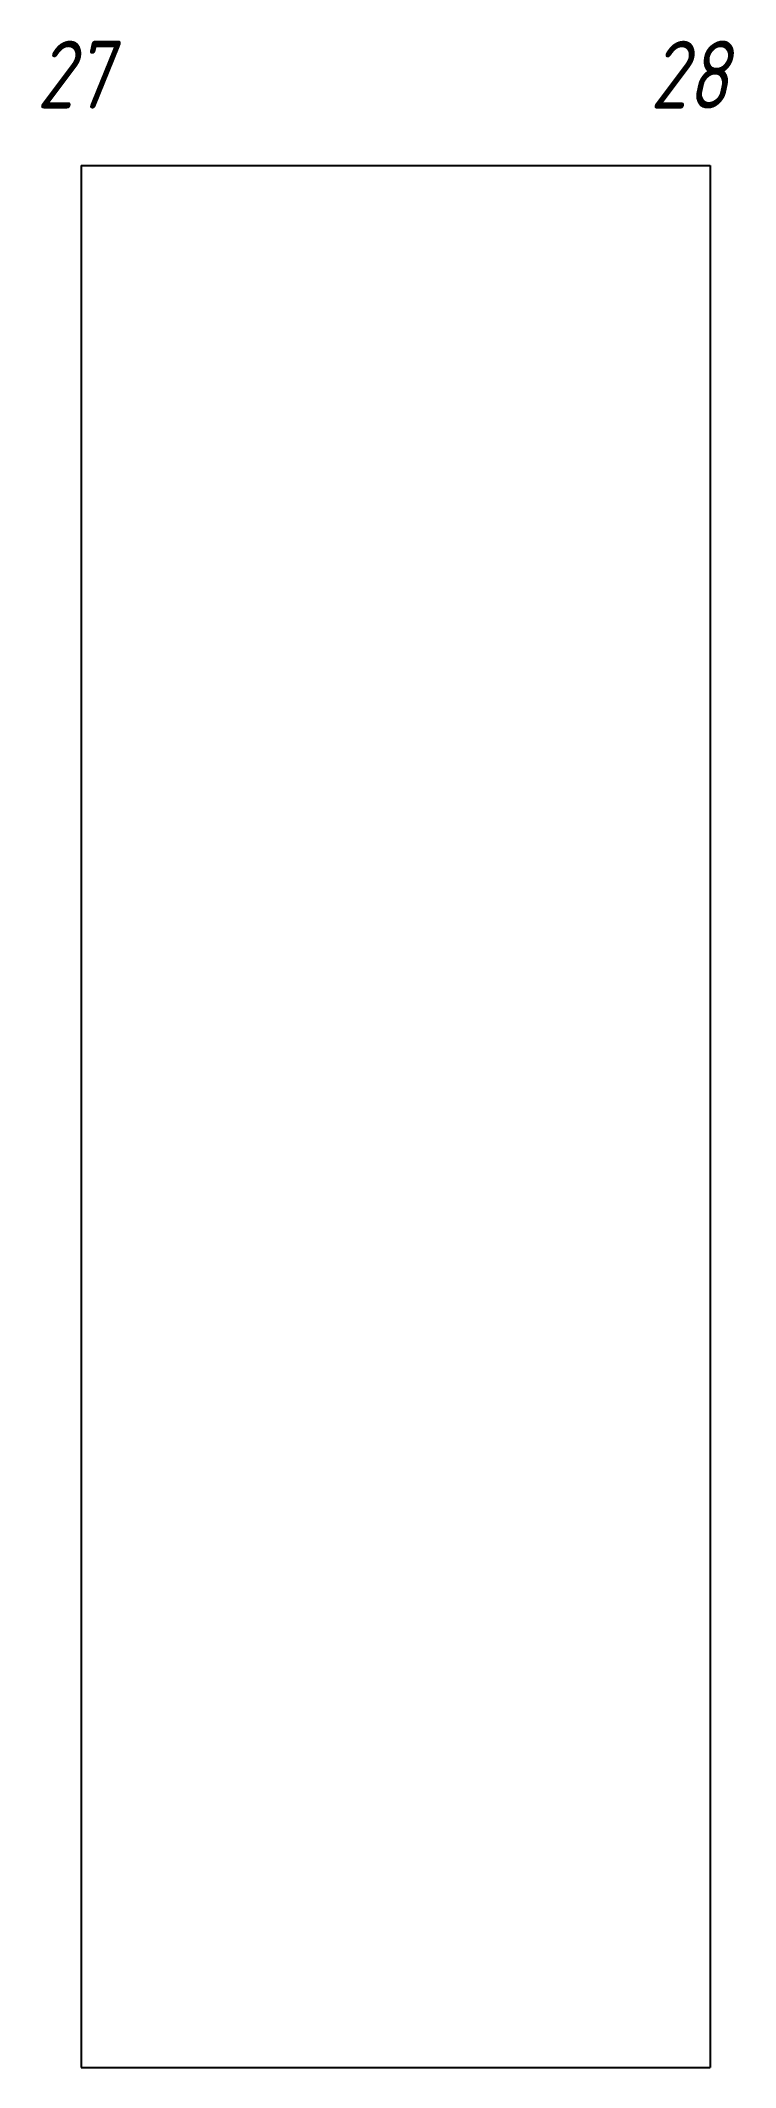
# Model space of a CAD drawing. Header units: millimetres. Extents: x -60 to 962, y 0 to 2984.
import ezdxf
from ezdxf.enums import TextEntityAlignment as Align

# ---------------------------------------------------------------- set-up
doc = ezdxf.new("R2010")
doc.units = ezdxf.units.MM
doc.layers.add('01 Черновое', color=7, linetype='Continuous')
doc.styles.add('ГОСТ-ISOCPEUR', font='isocpeui.ttf', dxfattribs={"width": 0.8})

msp = doc.modelspace()

# ---------------------------------------------------------------- linework, layer by layer
at = {"layer": '01 Черновое'}
for p, q in [((0, 2800), (925, 2800)), ((0, 2800), (0, 0)), ((925, 2800), (925, 0)), ((0, 0), (925, 0))]:
    msp.add_line(p, q, dxfattribs=at)

# ---------------------------------------------------------------- texts
at = {"layer": '01 Черновое', "style": 'ГОСТ-ISOCPEUR', "width": 0.8}
for s, p in [('28', (894.4, 2933.7)), ('27', (-10.3, 2933.7))]:
    msp.add_text(s, height=100, dxfattribs=at).set_placement(p, align=Align.MIDDLE)

doc.saveas('drawing.dxf')
